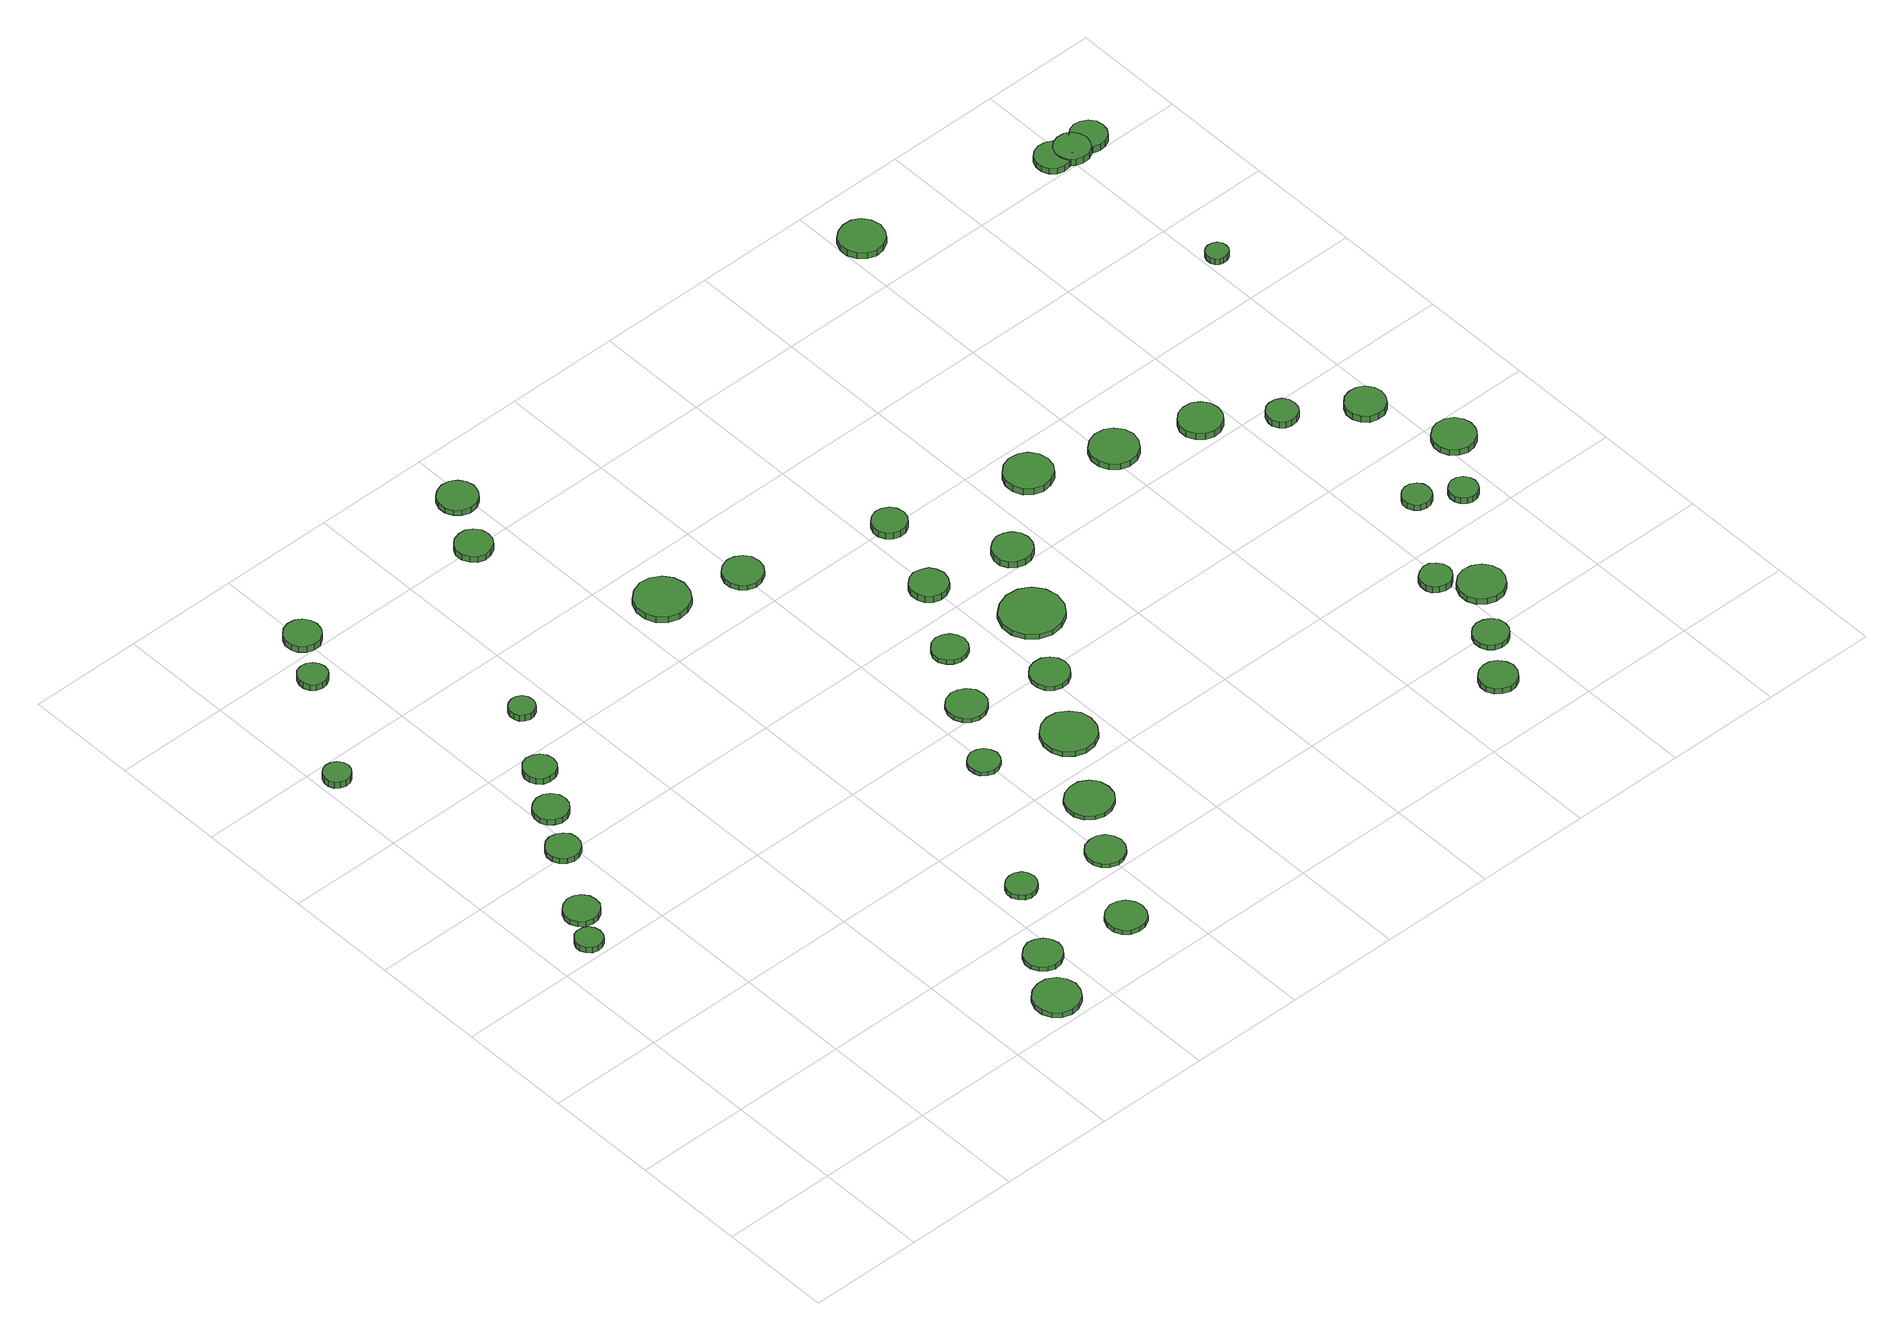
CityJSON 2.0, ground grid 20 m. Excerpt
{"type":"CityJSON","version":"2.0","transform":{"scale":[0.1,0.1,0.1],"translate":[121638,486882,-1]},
"CityObjects":{
"tree1":{"type":"SolitaryVegetationObject","attributes":{"function":"something"},"geometry":[{"type":"MultiSurface","lod":"1","boundaries":[[[0,1,2,3,4,5,6,7,8,9,10,11,12,13,14]],[[15,16,17,18,19,20,21,22,23,24,25,26,27,28,29]],[[0,29,28,1]],[[1,28,27,2]],[[2,27,26,3]],[[3,26,25,4]],[[4,25,24,5]],[[5,24,23,6]],[[6,23,22,7]],[[7,22,21,8]],[[8,21,20,9]],[[9,20,19,10]],[[10,19,18,11]],[[11,18,17,12]],[[12,17,16,13]],[[13,16,15,14]],[[14,15,29,0]]]}]},
"tree2":{"type":"SolitaryVegetationObject","attributes":{"function":"something"},"geometry":[{"type":"MultiSurface","lod":"1","boundaries":[[[30,31,32,33,34,35,36,37,38,39,40,41,42,43,44]],[[45,46,47,48,49,50,51,52,53,54,55,56,57,58,59]],[[30,59,58,31]],[[31,58,57,32]],[[32,57,56,33]],[[33,56,55,34]],[[34,55,54,35]],[[35,54,53,36]],[[36,53,52,37]],[[37,52,51,38]],[[38,51,50,39]],[[39,50,49,40]],[[40,49,48,41]],[[41,48,47,42]],[[42,47,46,43]],[[43,46,45,44]],[[44,45,59,30]]]}]},
"tree3":{"type":"SolitaryVegetationObject","attributes":{"function":"something"},"geometry":[{"type":"MultiSurface","lod":"1","boundaries":[[[60,61,62,63,64,65,66,67,68,69,70,71,72,73,74]],[[75,76,77,78,79,80,81,82,83,84,85,86,87,88,89]],[[60,89,88,61]],[[61,88,87,62]],[[62,87,86,63]],[[63,86,85,64]],[[64,85,84,65]],[[65,84,83,66]],[[66,83,82,67]],[[67,82,81,68]],[[68,81,80,69]],[[69,80,79,70]],[[70,79,78,71]],[[71,78,77,72]],[[72,77,76,73]],[[73,76,75,74]],[[74,75,89,60]]]}]},
"tree4":{"type":"SolitaryVegetationObject","attributes":{"function":"something"},"geometry":[{"type":"MultiSurface","lod":"1","boundaries":[[[90,91,92,93,94,95,96,97,98,99,100,101,102,103,104]],[[105,106,107,108,109,110,111,112,113,114,115,116,117,118,119]],[[90,119,118,91]],[[91,118,117,92]],[[92,117,116,93]],[[93,116,115,94]],[[94,115,114,95]],[[95,114,113,96]],[[96,113,112,97]],[[97,112,111,98]],[[98,111,110,99]],[[99,110,109,100]],[[100,109,108,101]],[[101,108,107,102]],[[102,107,106,103]],[[103,106,105,104]],[[104,105,119,90]]]}]},
"tree5":{"type":"SolitaryVegetationObject","attributes":{"function":"something"},"geometry":[{"type":"MultiSurface","lod":"1","boundaries":[[[120,121,122,123,124,125,126,127,128,129,130,131,132,133,134]],[[135,136,137,138,139,140,141,142,143,144,145,146,147,148,149]],[[120,149,148,121]],[[121,148,147,122]],[[122,147,146,123]],[[123,146,145,124]],[[124,145,144,125]],[[125,144,143,126]],[[126,143,142,127]],[[127,142,141,128]],[[128,141,140,129]],[[129,140,139,130]],[[130,139,138,131]],[[131,138,137,132]],[[132,137,136,133]],[[133,136,135,134]],[[134,135,149,120]]]}]},
"tree6":{"type":"SolitaryVegetationObject","attributes":{"function":"something"},"geometry":[{"type":"MultiSurface","lod":"1","boundaries":[[[150,151,152,153,154,155,156,157,158,159,160,161,162,163,164]],[[165,166,167,168,169,170,171,172,173,174,175,176,177,178,179]],[[150,179,178,151]],[[151,178,177,152]],[[152,177,176,153]],[[153,176,175,154]],[[154,175,174,155]],[[155,174,173,156]],[[156,173,172,157]],[[157,172,171,158]],[[158,171,170,159]],[[159,170,169,160]],[[160,169,168,161]],[[161,168,167,162]],[[162,167,166,163]],[[163,166,165,164]],[[164,165,179,150]]]}]},
"tree7":{"type":"SolitaryVegetationObject","attributes":{"function":"something"},"geometry":[{"type":"MultiSurface","lod":"1","boundaries":[[[180,181,182,183,184,185,186,187,188,189,190,191,192,193,194]],[[195,196,197,198,199,200,201,202,203,204,205,206,207,208,209]],[[180,209,208,181]],[[181,208,207,182]],[[182,207,206,183]],[[183,206,205,184]],[[184,205,204,185]],[[185,204,203,186]],[[186,203,202,187]],[[187,202,201,188]],[[188,201,200,189]],[[189,200,199,190]],[[190,199,198,191]],[[191,198,197,192]],[[192,197,196,193]],[[193,196,195,194]],[[194,195,209,180]]]}]},
"tree8":{"type":"SolitaryVegetationObject","attributes":{"function":"something"},"geometry":[{"type":"MultiSurface","lod":"1","boundaries":[[[210,211,212,213,214,215,216,217,218,219,220,221,222,223,224]],[[225,226,227,228,229,230,231,232,233,234,235,236,237,238,239]],[[210,239,238,211]],[[211,238,237,212]],[[212,237,236,213]],[[213,236,235,214]],[[214,235,234,215]],[[215,234,233,216]],[[216,233,232,217]],[[217,232,231,218]],[[218,231,230,219]],[[219,230,229,220]],[[220,229,228,221]],[[221,228,227,222]],[[222,227,226,223]],[[223,226,225,224]],[[224,225,239,210]]]}]},
"tree9":{"type":"SolitaryVegetationObject","attributes":{"function":"something"},"geometry":[{"type":"MultiSurface","lod":"1","boundaries":[[[240,241,242,243,244,245,246,247,248,249,250,251,252,253,254]],[[255,256,257,258,259,260,261,262,263,264,265,266,267,268,269]],[[240,269,268,241]],[[241,268,267,242]],[[242,267,266,243]],[[243,266,265,244]],[[244,265,264,245]],[[245,264,263,246]],[[246,263,262,247]],[[247,262,261,248]],[[248,261,260,249]],[[249,260,259,250]],[[250,259,258,251]],[[251,258,257,252]],[[252,257,256,253]],[[253,256,255,254]],[[254,255,269,240]]]}]},
"tree10":{"type":"SolitaryVegetationObject","attributes":{"function":"something"},"geometry":[{"type":"MultiSurface","lod":"1","boundaries":[[[270,271,272,273,274,275,276,277,278,279,280,281,282,283,284]],[[285,286,287,288,289,290,291,292,293,294,295,296,297,298,299]],[[270,299,298,271]],[[271,298,297,272]],[[272,297,296,273]],[[273,296,295,274]],[[274,295,294,275]],[[275,294,293,276]],[[276,293,292,277]],[[277,292,291,278]],[[278,291,290,279]],[[279,290,289,280]],[[280,289,288,281]],[[281,288,287,282]],[[282,287,286,283]],[[283,286,285,284]],[[284,285,299,270]]]}]},
"tree11":{"type":"SolitaryVegetationObject","attributes":{"function":"something"},"geometry":[{"type":"MultiSurface","lod":"1","boundaries":[[[300,301,302,303,304,305,306,307,308,309,310,311,312,313,314]],[[315,316,317,318,319,320,321,322,323,324,325,326,327,328,329]],[[300,329,328,301]],[[301,328,327,302]],[[302,327,326,303]],[[303,326,325,304]],[[304,325,324,305]],[[305,324,323,306]],[[306,323,322,307]],[[307,322,321,308]],[[308,321,320,309]],[[309,320,319,310]],[[310,319,318,311]],[[311,318,317,312]],[[312,317,316,313]],[[313,316,315,314]],[[314,315,329,300]]]}]},
"tree12":{"type":"SolitaryVegetationObject","attributes":{"function":"something"},"geometry":[{"type":"MultiSurface","lod":"1","boundaries":[[[330,331,332,333,334,335,336,337,338,339,340,341,342,343,344]],[[345,346,347,348,349,350,351,352,353,354,355,356,357,358,359]],[[330,359,358,331]],[[331,358,357,332]],[[332,357,356,333]],[[333,356,355,334]],[[334,355,354,335]],[[335,354,353,336]],[[336,353,352,337]],[[337,352,351,338]],[[338,351,350,339]],[[339,350,349,340]],[[340,349,348,341]],[[341,348,347,342]],[[342,347,346,343]],[[343,346,345,344]],[[344,345,359,330]]]}]},
"tree13":{"type":"SolitaryVegetationObject","attributes":{"function":"something"},"geometry":[{"type":"MultiSurface","lod":"1","boundaries":[[[360,361,362,363,364,365,366,367,368,369,370,371,372,373,374]],[[375,376,377,378,379,380,381,382,383,384,385,386,387,388,389]],[[360,389,388,361]],[[361,388,387,362]],[[362,387,386,363]],[[363,386,385,364]],[[364,385,384,365]],[[365,384,383,366]],[[366,383,382,367]],[[367,382,381,368]],[[368,381,380,369]],[[369,380,379,370]],[[370,379,378,371]],[[371,378,377,372]],[[372,377,376,373]],[[373,376,375,374]],[[374,375,389,360]]]}]},
"tree14":{"type":"SolitaryVegetationObject","attributes":{"function":"something"},"geometry":[{"type":"MultiSurface","lod":"1","boundaries":[[[390,391,392,393,394,395,396,397,398,399,400,401,402,403,404]],[[405,406,407,408,409,410,411,412,413,414,415,416,417,418,419]],[[390,419,418,391]],[[391,418,417,392]],[[392,417,416,393]],[[393,416,415,394]],[[394,415,414,395]],[[395,414,413,396]],[[396,413,412,397]],[[397,412,411,398]],[[398,411,410,399]],[[399,410,409,400]],[[400,409,408,401]],[[401,408,407,402]],[[402,407,406,403]],[[403,406,405,404]],[[404,405,419,390]]]}]},
"tree15":{"type":"SolitaryVegetationObject","attributes":{"function":"something"},"geometry":[{"type":"MultiSurface","lod":"1","boundaries":[[[420,421,422,423,424,425,426,427,428,429,430,431,432,433,434]],[[435,436,437,438,439,440,441,442,443,444,445,446,447,448,449]],[[420,449,448,421]],[[421,448,447,422]],[[422,447,446,423]],[[423,446,445,424]],[[424,445,444,425]],[[425,444,443,426]],[[426,443,442,427]],[[427,442,441,428]],[[428,441,440,429]],[[429,440,439,430]],[[430,439,438,431]],[[431,438,437,432]],[[432,437,436,433]],[[433,436,435,434]],[[434,435,449,420]]]}]},
"tree16":{"type":"SolitaryVegetationObject","attributes":{"function":"something"},"geometry":[{"type":"MultiSurface","lod":"1","boundaries":[[[450,451,452,453,454,455,456,457,458,459,460,461,462,463,464]],[[465,466,467,468,469,470,471,472,473,474,475,476,477,478,479]],[[450,479,478,451]],[[451,478,477,452]],[[452,477,476,453]],[[453,476,475,454]],[[454,475,474,455]],[[455,474,473,456]],[[456,473,472,457]],[[457,472,471,458]],[[458,471,470,459]],[[459,470,469,460]],[[460,469,468,461]],[[461,468,467,462]],[[462,467,466,463]],[[463,466,465,464]],[[464,465,479,450]]]}]},
"tree17":{"type":"SolitaryVegetationObject","attributes":{"function":"something"},"geometry":[{"type":"MultiSurface","lod":"1","boundaries":[[[480,481,482,483,484,485,486,487,488,489,490,491,492,493,494]],[[495,496,497,498,499,500,501,502,503,504,505,506,507,508,509]],[[480,509,508,481]],[[481,508,507,482]],[[482,507,506,483]],[[483,506,505,484]],[[484,505,504,485]],[[485,504,503,486]],[[486,503,502,487]],[[487,502,501,488]],[[488,501,500,489]],[[489,500,499,490]],[[490,499,498,491]],[[491,498,497,492]],[[492,497,496,493]],[[493,496,495,494]],[[494,495,509,480]]]}]},
"tree18":{"type":"SolitaryVegetationObject","attributes":{"function":"something"},"geometry":[{"type":"MultiSurface","lod":"1","boundaries":[[[510,511,512,513,514,515,516,517,518,519,520,521,522,523,524]],[[525,526,527,528,529,530,531,532,533,534,535,536,537,538,539]],[[510,539,538,511]],[[511,538,537,512]],[[512,537,536,513]],[[513,536,535,514]],[[514,535,534,515]],[[515,534,533,516]],[[516,533,532,517]],[[517,532,531,518]],[[518,531,530,519]],[[519,530,529,520]],[[520,529,528,521]],[[521,528,527,522]],[[522,527,526,523]],[[523,526,525,524]],[[524,525,539,510]]]}]},
"tree19":{"type":"SolitaryVegetationObject","attributes":{"function":"something"},"geometry":[{"type":"MultiSurface","lod":"1","boundaries":[[[540,541,542,543,544,545,546,547,548,549,550,551,552,553,554]],[[555,556,557,558,559,560,561,562,563,564,565,566,567,568,569]],[[540,569,568,541]],[[541,568,567,542]],[[542,567,566,543]],[[543,566,565,544]],[[544,565,564,545]],[[545,564,563,546]],[[546,563,562,547]],[[547,562,561,548]],[[548,561,560,549]],[[549,560,559,550]],[[550,559,558,551]],[[551,558,557,552]],[[552,557,556,553]],[[553,556,555,554]],[[554,555,569,540]]]}]},
"tree20":{"type":"SolitaryVegetationObject","attributes":{"function":"something"},"geometry":[{"type":"MultiSurface","lod":"1","boundaries":[[[570,571,572,573,574,575,576,577,578,579,580,581,582,583,584]],[[585,586,587,588,589,590,591,592,593,594,595,596,597,598,599]],[[570,599,598,571]],[[571,598,597,572]],[[572,597,596,573]],[[573,596,595,574]],[[574,595,594,575]],[[575,594,593,576]],[[576,593,592,577]],[[577,592,591,578]],[[578,591,590,579]],[[579,590,589,580]],[[580,589,588,581]],[[581,588,587,582]],[[582,587,586,583]],[[583,586,585,584]],[[584,585,599,570]]]}]},
"tree21":{"type":"SolitaryVegetationObject","attributes":{"function":"something"},"geometry":[{"type":"MultiSurface","lod":"1","boundaries":[[[600,601,602,603,604,605,606,607,608,609,610,611,612,613,614]],[[615,616,617,618,619,620,621,622,623,624,625,626,627,628,629]],[[600,629,628,601]],[[601,628,627,602]],[[602,627,626,603]],[[603,626,625,604]],[[604,625,624,605]],[[605,624,623,606]],[[606,623,622,607]],[[607,622,621,608]],[[608,621,620,609]],[[609,620,619,610]],[[610,619,618,611]],[[611,618,617,612]],[[612,617,616,613]],[[613,616,615,614]],[[614,615,629,600]]]}]},
"tree22":{"type":"SolitaryVegetationObject","attributes":{"function":"something"},"geometry":[{"type":"MultiSurface","lod":"1","boundaries":[[[630,631,632,633,634,635,636,637,638,639,640,641,642,643,644]],[[645,646,647,648,649,650,651,652,653,654,655,656,657,658,659]],[[630,659,658,631]],[[631,658,657,632]],[[632,657,656,633]],[[633,656,655,634]],[[634,655,654,635]],[[635,654,653,636]],[[636,653,652,637]],[[637,652,651,638]],[[638,651,650,639]],[[639,650,649,640]],[[640,649,648,641]],[[641,648,647,642]],[[642,647,646,643]],[[643,646,645,644]],[[644,645,659,630]]]}]},
"tree23":{"type":"SolitaryVegetationObject","attributes":{"function":"something"},"geometry":[{"type":"MultiSurface","lod":"1","boundaries":[[[660,661,662,663,664,665,666,667,668,669,670,671,672,673,674]],[[675,676,677,678,679,680,681,682,683,684,685,686,687,688,689]],[[660,689,688,661]],[[661,688,687,662]],[[662,687,686,663]],[[663,686,685,664]],[[664,685,684,665]],[[665,684,683,666]],[[666,683,682,667]],[[667,682,681,668]],[[668,681,680,669]],[[669,680,679,670]],[[670,679,678,671]],[[671,678,677,672]],[[672,677,676,673]],[[673,676,675,674]],[[674,675,689,660]]]}]},
"tree24":{"type":"SolitaryVegetationObject","attributes":{"function":"something"},"geometry":[{"type":"MultiSurface","lod":"1","boundaries":[[[690,691,692,693,694,695,696,697,698,699,700,701,702,703,704]],[[705,706,707,708,709,710,711,712,713,714,715,716,717,718,719]],[[690,719,718,691]],[[691,718,717,692]],[[692,717,716,693]],[[693,716,715,694]],[[694,715,714,695]],[[695,714,713,696]],[[696,713,712,697]],[[697,712,711,698]],[[698,711,710,699]],[[699,710,709,700]],[[700,709,708,701]],[[701,708,707,702]],[[702,707,706,703]],[[703,706,705,704]],[[704,705,719,690]]]}]},
"tree25":{"type":"SolitaryVegetationObject","attributes":{"function":"something"},"geometry":[{"type":"MultiSurface","lod":"1","boundaries":[[[720,721,722,723,724,725,726,727,728,729,730,731,732,733,734]],[[735,736,737,738,739,740,741,742,743,744,745,746,747,748,749]],[[720,749,748,721]],[[721,748,747,722]],[[722,747,746,723]],[[723,746,745,724]],[[724,745,744,725]],[[725,744,743,726]],[[726,743,742,727]],[[727,742,741,728]],[[728,741,740,729]],[[729,740,739,730]],[[730,739,738,731]],[[731,738,737,732]],[[732,737,736,733]],[[733,736,735,734]],[[734,735,749,720]]]}]},
"tree26":{"type":"SolitaryVegetationObject","attributes":{"function":"something"},"geometry":[{"type":"MultiSurface","lod":"1","boundaries":[[[750,751,752,753,754,755,756,757,758,759,760,761,762,763,764]],[[765,766,767,768,769,770,771,772,773,774,775,776,777,778,779]],[[750,779,778,751]],[[751,778,777,752]],[[752,777,776,753]],[[753,776,775,754]],[[754,775,774,755]],[[755,774,773,756]],[[756,773,772,757]],[[757,772,771,758]],[[758,771,770,759]],[[759,770,769,760]],[[760,769,768,761]],[[761,768,767,762]],[[762,767,766,763]],[[763,766,765,764]],[[764,765,779,750]]]}]},
"tree27":{"type":"SolitaryVegetationObject","attributes":{"function":"something"},"geometry":[{"type":"MultiSurface","lod":"1","boundaries":[[[780,781,782,783,784,785,786,787,788,789,790,791,792,793,794]],[[795,796,797,798,799,800,801,802,803,804,805,806,807,808,809]],[[780,809,808,781]],[[781,808,807,782]],[[782,807,806,783]],[[783,806,805,784]],[[784,805,804,785]],[[785,804,803,786]],[[786,803,802,787]],[[787,802,801,788]],[[788,801,800,789]],[[789,800,799,790]],[[790,799,798,791]],[[791,798,797,792]],[[792,797,796,793]],[[793,796,795,794]],[[794,795,809,780]]]}]},
"tree28":{"type":"SolitaryVegetationObject","attributes":{"function":"something"},"geometry":[{"type":"MultiSurface","lod":"1","boundaries":[[[810,811,812,813,814,815,816,817,818,819,820,821,822,823,824]],[[825,826,827,828,829,830,831,832,833,834,835,836,837,838,839]],[[810,839,838,811]],[[811,838,837,812]],[[812,837,836,813]],[[813,836,835,814]],[[814,835,834,815]],[[815,834,833,816]],[[816,833,832,817]],[[817,832,831,818]],[[818,831,830,819]],[[819,830,829,820]],[[820,829,828,821]],[[821,828,827,822]],[[822,827,826,823]],[[823,826,825,824]],[[824,825,839,810]]]}]},
"tree29":{"type":"SolitaryVegetationObject","attributes":{"function":"something"},"geometry":[{"type":"MultiSurface","lod":"1","boundaries":[[[840,841,842,843,844,845,846,847,848,849,850,851,852,853,854]],[[855,856,857,858,859,860,861,862,863,864,865,866,867,868,869]],[[840,869,868,841]],[[841,868,867,842]],[[842,867,866,843]],[[843,866,865,844]],[[844,865,864,845]],[[845,864,863,846]],[[846,863,862,847]],[[847,862,861,848]],[[848,861,860,849]],[[849,860,859,850]],[[850,859,858,851]],[[851,858,857,852]],[[852,857,856,853]],[[853,856,855,854]],[[854,855,869,840]]]}]},
"tree30":{"type":"SolitaryVegetationObject","attributes":{"function":"something"},"geometry":[{"type":"MultiSurface","lod":"1","boundaries":[[[870,871,872,873,874,875,876,877,878,879,880,881,882,883,884]],[[885,886,887,888,889,890,891,892,893,894,895,896,897,898,899]],[[870,899,898,871]],[[871,898,897,872]],[[872,897,896,873]],[[873,896,895,874]],[[874,895,894,875]],[[875,894,893,876]],[[876,893,892,877]],[[877,892,891,878]],[[878,891,890,879]],[[879,890,889,880]],[[880,889,888,881]],[[881,888,887,882]],[[882,887,886,883]],[[883,886,885,884]],[[884,885,899,870]]]}]},
"tree31":{"type":"SolitaryVegetationObject","attributes":{"function":"something"},"geometry":[{"type":"MultiSurface","lod":"1","boundaries":[[[900,901,902,903,904,905,906,907,908,909,910,911,912,913,914]],[[915,916,917,918,919,920,921,922,923,924,925,926,927,928,929]],[[900,929,928,901]],[[901,928,927,902]],[[902,927,926,903]],[[903,926,925,904]],[[904,925,924,905]],[[905,924,923,906]],[[906,923,922,907]],[[907,922,921,908]],[[908,921,920,909]],[[909,920,919,910]],[[910,919,918,911]],[[911,918,917,912]],[[912,917,916,913]],[[913,916,915,914]],[[914,915,929,900]]]}]},
"tree32":{"type":"SolitaryVegetationObject","attributes":{"function":"something"},"geometry":[{"type":"MultiSurface","lod":"1","boundaries":[[[930,931,932,933,934,935,936,937,938,939,940,941,942,943,944]],[[945,946,947,948,949,950,951,952,953,954,955,956,957,958,959]],[[930,959,958,931]],[[931,958,957,932]],[[932,957,956,933]],[[933,956,955,934]],[[934,955,954,935]],[[935,954,953,936]],[[936,953,952,937]],[[937,952,951,938]],[[938,951,950,939]],[[939,950,949,940]],[[940,949,948,941]],[[941,948,947,942]],[[942,947,946,943]],[[943,946,945,944]],[[944,945,959,930]]]}]},
"tree33":{"type":"SolitaryVegetationObject","attributes":{"function":"something"},"geometry":[{"type":"MultiSurface","lod":"1","boundaries":[[[960,961,962,963,964,965,966,967,968,969,970,971,972,973,974]],[[975,976,977,978,979,980,981,982,983,984,985,986,987,988,989]],[[960,989,988,961]],[[961,988,987,962]],[[962,987,986,963]],[[963,986,985,964]],[[964,985,984,965]],[[965,984,983,966]],[[966,983,982,967]],[[967,982,981,968]],[[968,981,980,969]],[[969,980,979,970]],[[970,979,978,971]],[[971,978,977,972]],[[972,977,976,973]],[[973,976,975,974]],[[974,975,989,960]]]}]},
"tree34":{"type":"SolitaryVegetationObject","attributes":{"function":"something"},"geometry":[{"type":"MultiSurface","lod":"1","boundaries":[[[990,991,992,993,994,995,996,997,998,999,1000,1001,1002,1003,1004]],[[1005,1006,1007,1008,1009,1010,1011,1012,1013,1014,1015,1016,1017,1018,1019]],[[990,1019,1018,991]],[[991,1018,1017,992]],[[992,1017,1016,993]],[[993,1016,1015,994]],[[994,1015,1014,995]],[[995,1014,1013,996]],[[996,1013,1012,997]],[[997,1012,1011,998]],[[998,1011,1010,999]],[[999,1010,1009,1000]],[[1000,1009,1008,1001]],[[1001,1008,1007,1002]],[[1002,1007,1006,1003]],[[1003,1006,1005,1004]],[[1004,1005,1019,990]]]}]},
"tree35":{"type":"SolitaryVegetationObject","attributes":{"function":"something"},"geometry":[{"type":"MultiSurface","lod":"1","boundaries":[[[1020,1021,1022,1023,1024,1025,1026,1027,1028,1029,1030,1031,1032,1033,1034]],[[1035,1036,1037,1038,1039,1040,1041,1042,1043,1044,1045,1046,1047,1048,1049]],[[1020,1049,1048,1021]],[[1021,1048,1047,1022]],[[1022,1047,1046,1023]],[[1023,1046,1045,1024]],[[1024,1045,1044,1025]],[[1025,1044,1043,1026]],[[1026,1043,1042,1027]],[[1027,1042,1041,1028]],[[1028,1041,1040,1029]],[[1029,1040,1039,1030]],[[1030,1039,1038,1031]],[[1031,1038,1037,1032]],[[1032,1037,1036,1033]],[[1033,1036,1035,1034]],[[1034,1035,1049,1020]]]}]},
"tree36":{"type":"SolitaryVegetationObject","attributes":{"function":"something"},"geometry":[{"type":"MultiSurface","lod":"1","boundaries":[[[1050,1051,1052,1053,1054,1055,1056,1057,1058,1059,1060,1061,1062,1063,1064]],[[1065,1066,1067,1068,1069,1070,1071,1072,1073,1074,1075,1076,1077,1078,1079]],[[1050,1079,1078,1051]],[[1051,1078,1077,1052]],[[1052,1077,1076,1053]],[[1053,1076,1075,1054]],[[1054,1075,1074,1055]],[[1055,1074,1073,1056]],[[1056,1073,1072,1057]],[[1057,1072,1071,1058]],[[1058,1071,1070,1059]],[[1059,1070,1069,1060]],[[1060,1069,1068,1061]],[[1061,1068,1067,1062]],[[1062,1067,1066,1063]],[[1063,1066,1065,1064]],[[1064,1065,1079,1050]]]}]},
"tree37":{"type":"SolitaryVegetationObject","attributes":{"function":"something"},"geometry":[{"type":"MultiSurface","lod":"1","boundaries":[[[1080,1081,1082,1083,1084,1085,1086,1087,1088,1089,1090,1091,1092,1093,1094]],[[1095,1096,1097,1098,1099,1100,1101,1102,1103,1104,1105,1106,1107,1108,1109]],[[1080,1109,1108,1081]],[[1081,1108,1107,1082]],[[1082,1107,1106,1083]],[[1083,1106,1105,1084]],[[1084,1105,1104,1085]],[[1085,1104,1103,1086]],[[1086,1103,1102,1087]],[[1087,1102,1101,1088]],[[1088,1101,1100,1089]],[[1089,1100,1099,1090]],[[1090,1099,1098,1091]],[[1091,1098,1097,1092]],[[1092,1097,1096,1093]],[[1093,1096,1095,1094]],[[1094,1095,1109,1080]]]}]},
"tree38":{"type":"SolitaryVegetationObject","attributes":{"function":"something"},"geometry":[{"type":"MultiSurface","lod":"1","boundaries":[[[1110,1111,1112,1113,1114,1115,1116,1117,1118,1119,1120,1121,1122,1123,1124]],[[1125,1126,1127,1128,1129,1130,1131,1132,1133,1134,1135,1136,1137,1138,1139]],[[1110,1139,1138,1111]],[[1111,1138,1137,1112]],[[1112,1137,1136,1113]],[[1113,1136,1135,1114]],[[1114,1135,1134,1115]],[[1115,1134,1133,1116]],[[1116,1133,1132,1117]],[[1117,1132,1131,1118]],[[1118,1131,1130,1119]],[[1119,1130,1129,1120]],[[1120,1129,1128,1121]],[[1121,1128,1127,1122]],[[1122,1127,1126,1123]],[[1123,1126,1125,1124]],[[1124,1125,1139,1110]]]}]},
"tree39":{"type":"SolitaryVegetationObject","attributes":{"function":"something"},"geometry":[{"type":"MultiSurface","lod":"1","boundaries":[[[1140,1141,1142,1143,1144,1145,1146,1147,1148,1149,1150,1151,1152,1153,1154]],[[1155,1156,1157,1158,1159,1160,1161,1162,1163,1164,1165,1166,1167,1168,1169]],[[1140,1169,1168,1141]],[[1141,1168,1167,1142]],[[1142,1167,1166,1143]],[[1143,1166,1165,1144]],[[1144,1165,1164,1145]],[[1145,1164,1163,1146]],[[1146,1163,1162,1147]],[[1147,1162,1161,1148]],[[1148,1161,1160,1149]],[[1149,1160,1159,1150]],[[1150,1159,1158,1151]],[[1151,1158,1157,1152]],[[1152,1157,1156,1153]],[[1153,1156,1155,1154]],[[1154,1155,1169,1140]]]}]},
"tree40":{"type":"SolitaryVegetationObject","attributes":{"function":"something"},"geometry":[{"type":"MultiSurface","lod":"1","boundaries":[[[1170,1171,1172,1173,1174,1175,1176,1177,1178,1179,1180,1181,1182,1183,1184]],[[1185,1186,1187,1188,1189,1190,1191,1192,1193,1194,1195,1196,1197,1198,1199]],[[1170,1199,1198,1171]],[[1171,1198,1197,1172]],[[1172,1197,1196,1173]],[[1173,1196,1195,1174]],[[1174,1195,1194,1175]],[[1175,1194,1193,1176]],[[1176,1193,1192,1177]],[[1177,1192,1191,1178]],[[1178,1191,1190,1179]],[[1179,1190,1189,1180]],[[1180,1189,1188,1181]],[[1181,1188,1187,1182]],[[1182,1187,1186,1183]],[[1183,1186,1185,1184]],[[1184,1185,1199,1170]]]}]},
"tree41":{"type":"SolitaryVegetationObject","attributes":{"function":"something"},"geometry":[{"type":"MultiSurface","lod":"1","boundaries":[[[1200,1201,1202,1203,1204,1205,1206,1207,1208,1209,1210,1211,1212,1213,1214]],[[1215,1216,1217,1218,1219,1220,1221,1222,1223,1224,1225,1226,1227,1228,1229]],[[1200,1229,1228,1201]],[[1201,1228,1227,1202]],[[1202,1227,1226,1203]],[[1203,1226,1225,1204]],[[1204,1225,1224,1205]],[[1205,1224,1223,1206]],[[1206,1223,1222,1207]],[[1207,1222,1221,1208]],[[1208,1221,1220,1209]],[[1209,1220,1219,1210]],[[1210,1219,1218,1211]],[[1211,1218,1217,1212]],[[1212,1217,1216,1213]],[[1213,1216,1215,1214]],[[1214,1215,1229,1200]]]}]},
"tree42":{"type":"SolitaryVegetationObject","attributes":{"function":"something"},"geometry":[{"type":"MultiSurface","lod":"1","boundaries":[[[1230,1231,1232,1233,1234,1235,1236,1237,1238,1239,1240,1241,1242,1243,1244]],[[1245,1246,1247,1248,1249,1250,1251,1252,1253,1254,1255,1256,1257,1258,1259]],[[1230,1259,1258,1231]],[[1231,1258,1257,1232]],[[1232,1257,1256,1233]],[[1233,1256,1255,1234]],[[1234,1255,1254,1235]],[[1235,1254,1253,1236]],[[1236,1253,1252,1237]],[[1237,1252,1251,1238]],[[1238,1251,1250,1239]],[[1239,1250,1249,1240]],[[1240,1249,1248,1241]],[[1241,1248,1247,1242]],[[1242,1247,1246,1243]],[[1243,1246,1245,1244]],[[1244,1245,1259,1230]]]}]},
"tree43":{"type":"SolitaryVegetationObject","attributes":{"function":"something"},"geometry":[{"type":"MultiSurface","lod":"1","boundaries":[[[1260,1261,1262,1263,1264,1265,1266,1267,1268,1269,1270,1271,1272,1273,1274]],[[1275,1276,1277,1278,1279,1280,1281,1282,1283,1284,1285,1286,1287,1288,1289]],[[1260,1289,1288,1261]],[[1261,1288,1287,1262]],[[1262,1287,1286,1263]],[[1263,1286,1285,1264]],[[1264,1285,1284,1265]],[[1265,1284,1283,1266]],[[1266,1283,1282,1267]],[[1267,1282,1281,1268]],[[1268,1281,1280,1269]],[[1269,1280,1279,1270]],[[1270,1279,1278,1271]],[[1271,1278,1277,1272]],[[1272,1277,1276,1273]],[[1273,1276,1275,1274]],[[1274,1275,1289,1260]]]}]},
"tree44":{"type":"SolitaryVegetationObject","attributes":{"function":"something"},"geometry":[{"type":"MultiSurface","lod":"1","boundaries":[[[1290,1291,1292,1293,1294,1295,1296,1297,1298,1299,1300,1301,1302,1303,1304]],[[1305,1306,1307,1308,1309,1310,1311,1312,1313,1314,1315,1316,1317,1318,1319]],[[1290,1319,1318,1291]],[[1291,1318,1317,1292]],[[1292,1317,1316,1293]],[[1293,1316,1315,1294]],[[1294,1315,1314,1295]],[[1295,1314,1313,1296]],[[1296,1313,1312,1297]],[[1297,1312,1311,1298]],[[1298,1311,1310,1299]],[[1299,1310,1309,1300]],[[1300,1309,1308,1301]],[[1301,1308,1307,1302]],[[1302,1307,1306,1303]],[[1303,1306,1305,1304]],[[1304,1305,1319,1290]]]}]},
"tree45":{"type":"SolitaryVegetationObject","attributes":{"function":"something"},"geometry":[{"type":"MultiSurface","lod":"1","boundaries":[[[1320,1321,1322,1323,1324,1325,1326,1327,1328,1329,1330,1331,1332,1333,1334]],[[1335,1336,1337,1338,1339,1340,1341,1342,1343,1344,1345,1346,1347,1348,1349]],[[1320,1349,1348,1321]],[[1321,1348,1347,1322]],[[1322,1347,1346,1323]],[[1323,1346,1345,1324]],[[1324,1345,1344,1325]],[[1325,1344,1343,1326]],[[1326,1343,1342,1327]],[[1327,1342,1341,1328]],[[1328,1341,1340,1329]],[[1329,1340,1339,1330]],[[1330,1339,1338,1331]],[[1331,1338,1337,1332]],[[1332,1337,1336,1333]],[[1333,1336,1335,1334]],[[1334,1335,1349,1320]]]}]}
},
"vertices":[
[99,633,17],[97,642,17],[92,650,17],[83,655,17],[73,656,17],[64,653,17],[57,646,17],[53,638,17],[53,628,17],[57,619,17],[64,612,17],[73,609,17],[83,610,17],[92,615,17],[97,623,17],[97,623,6],[92,615,6],[83,610,6],[73,609,6],[64,612,6],[57,619,6],[53,628,6],[53,638,6],[57,646,6],[64,653,6],[73,656,6],[83,655,6],[92,650,6],[97,642,6],[99,633,6],
[141,688,17],[139,700,17],[131,711,17],[120,717,17],[108,718,17],[96,714,17],[87,706,17],[81,694,17],[81,682,17],[87,670,17],[96,662,17],[108,658,17],[120,659,17],[131,666,17],[139,676,17],[139,676,6],[131,666,6],[120,659,6],[108,658,6],[96,662,6],[87,670,6],[81,682,6],[81,694,6],[87,706,6],[96,714,6],[108,718,6],[120,717,6],[131,711,6],[139,700,6],[141,688,6],
[56,1166,19],[54,1175,19],[48,1183,19],[40,1188,19],[30,1189,19],[21,1186,19],[14,1180,19],[10,1171,19],[10,1161,19],[14,1152,19],[21,1146,19],[30,1143,19],[40,1144,19],[48,1149,19],[54,1157,19],[54,1157,6],[48,1149,6],[40,1144,6],[30,1143,6],[21,1146,6],[14,1152,6],[10,1161,6],[10,1171,6],[14,1180,6],[21,1186,6],[30,1189,6],[40,1188,6],[48,1183,6],[54,1175,6],[56,1166,6],
[212,810,17],[210,822,17],[203,831,17],[192,837,17],[180,839,17],[169,835,17],[160,827,17],[155,816,17],[155,804,17],[160,793,17],[169,785,17],[180,781,17],[192,782,17],[203,788,17],[210,798,17],[210,798,6],[203,788,6],[192,782,6],[180,781,6],[169,785,6],[160,793,6],[155,804,6],[155,816,6],[160,827,6],[169,835,6],[180,839,6],[192,837,6],[203,831,6],[210,822,6],[212,810,6],
[257,886,17],[255,899,17],[247,909,17],[237,915,17],[224,916,17],[213,912,17],[203,904,17],[198,893,17],[198,880,17],[203,869,17],[213,861,17],[224,857,17],[237,858,17],[247,864,17],[255,874,17],[255,874,6],[247,864,6],[237,858,6],[224,857,6],[213,861,6],[203,869,6],[198,880,6],[198,893,6],[203,904,6],[213,912,6],[224,916,6],[237,915,6],[247,909,6],[255,899,6],[257,886,6],
[567,49,16],[563,65,16],[554,78,16],[539,87,16],[523,88,16],[507,83,16],[495,72,16],[488,57,16],[488,41,16],[495,25,16],[507,14,16],[523,9,16],[539,11,16],[554,19,16],[563,33,16],[563,33,6],[554,19,6],[539,11,6],[523,9,6],[507,14,6],[495,25,6],[488,41,6],[488,57,6],[495,72,6],[507,83,6],[523,88,6],[539,87,6],[554,78,6],[563,65,6],[567,49,6],
[176,1352,20],[174,1362,20],[168,1371,20],[159,1376,20],[148,1377,20],[138,1374,20],[131,1367,20],[127,1357,20],[127,1347,20],[131,1337,20],[138,1330,20],[148,1327,20],[159,1328,20],[168,1334,20],[174,1342,20],[174,1342,8],[168,1334,8],[159,1328,8],[148,1327,8],[138,1330,8],[131,1337,8],[127,1347,8],[127,1357,8],[131,1367,8],[138,1374,8],[148,1377,8],[159,1376,8],[168,1371,8],[174,1362,8],[176,1352,8],
[302,964,18],[300,975,18],[293,985,18],[283,990,18],[271,992,18],[260,988,18],[252,980,18],[247,970,18],[247,958,18],[252,948,18],[260,940,18],[271,937,18],[283,938,18],[293,943,18],[300,953,18],[300,953,6],[293,943,6],[283,938,6],[271,937,6],[260,940,6],[252,948,6],[247,958,6],[247,970,6],[252,980,6],[260,988,6],[271,992,6],[283,990,6],[293,985,6],[300,975,6],[302,964,6],
[608,133,16],[605,146,16],[597,157,16],[585,164,16],[572,166,16],[559,161,16],[549,152,16],[543,140,16],[543,126,16],[549,114,16],[559,105,16],[572,100,16],[585,102,16],[597,109,16],[605,120,16],[605,120,7],[597,109,7],[585,102,7],[572,100,7],[559,105,7],[549,114,7],[543,126,7],[543,140,7],[549,152,7],[559,161,7],[572,166,7],[585,164,7],[597,157,7],[605,146,7],[608,133,7],
[232,1431,19],[229,1443,19],[222,1454,19],[211,1460,19],[198,1462,19],[186,1458,19],[176,1449,19],[171,1437,19],[171,1424,19],[176,1413,19],[186,1404,19],[198,1400,19],[211,1401,19],[222,1408,19],[229,1418,19],[229,1418,6],[222,1408,6],[211,1401,6],[198,1400,6],[186,1404,6],[176,1413,6],[171,1424,6],[171,1437,6],[176,1449,6],[186,1458,6],[198,1462,6],[211,1460,6],[222,1454,6],[229,1443,6],[232,1431,6],
[363,1078,24],[361,1087,24],[356,1095,24],[348,1099,24],[339,1100,24],[330,1097,24],[323,1091,24],[320,1083,24],[320,1074,24],[323,1065,24],[330,1059,24],[339,1056,24],[348,1057,24],[356,1062,24],[361,1069,24],[361,1069,11],[356,1062,11],[348,1057,11],[339,1056,11],[330,1059,11],[323,1065,11],[320,1074,11],[320,1083,11],[323,1091,11],[330,1097,11],[339,1100,11],[348,1099,11],[356,1095,11],[361,1087,11],[363,1078,11],
[679,268,17],[677,279,17],[671,288,17],[661,293,17],[650,294,17],[640,291,17],[632,284,17],[627,274,17],[627,263,17],[632,253,17],[640,245,17],[650,242,17],[661,243,17],[671,249,17],[677,258,17],[677,258,7],[671,249,7],[661,243,7],[650,242,7],[640,245,7],[632,253,7],[627,263,7],[627,274,7],[632,284,7],[640,291,7],[650,294,7],[661,293,7],[671,288,7],[677,279,7],[679,268,7],
[760,108,16],[757,121,16],[749,133,16],[737,140,16],[723,142,16],[709,137,16],[699,128,16],[693,115,16],[693,100,16],[699,87,16],[709,78,16],[723,74,16],[737,75,16],[749,82,16],[757,94,16],[757,94,7],[749,82,7],[737,75,7],[723,74,7],[709,78,7],[699,87,7],[693,100,7],[693,115,7],[699,128,7],[709,137,7],[723,142,7],[737,140,7],[749,133,7],[757,121,7],[760,108,7],
[835,238,15],[832,252,15],[824,263,15],[812,270,15],[799,271,15],[785,267,15],[775,258,15],[770,245,15],[770,231,15],[775,219,15],[785,210,15],[799,205,15],[812,207,15],[824,214,15],[832,225,15],[832,225,7],[824,214,7],[812,207,7],[799,205,7],[785,210,7],[775,219,7],[770,231,7],[770,245,7],[775,258,7],[785,267,7],[799,271,7],[812,270,7],[824,263,7],[832,252,7],[835,238,7],
[822,511,16],[819,522,16],[813,531,16],[803,536,16],[792,538,16],[782,534,16],[773,527,16],[769,517,16],[769,505,16],[773,495,16],[782,488,16],[792,484,16],[803,486,16],[813,491,16],[819,500,16],[819,500,8],[813,491,8],[803,486,8],[792,484,8],[782,488,8],[773,495,8],[769,505,8],[769,517,8],[773,527,8],[782,534,8],[792,538,8],[803,536,8],[813,531,8],[819,522,8],[822,511,8],
[561,1397,22],[559,1410,22],[551,1421,22],[540,1427,22],[527,1428,22],[514,1424,22],[505,1416,22],[499,1404,22],[499,1391,22],[505,1379,22],[514,1370,22],[527,1366,22],[540,1368,22],[551,1374,22],[559,1385,22],[559,1385,10],[551,1374,10],[540,1368,10],[527,1366,10],[514,1370,10],[505,1379,10],[499,1391,10],[499,1404,10],[505,1416,10],[514,1424,10],[527,1428,10],[540,1427,10],[551,1421,10],[559,1410,10],[561,1397,10],
[900,339,15],[897,356,15],[887,369,15],[872,378,15],[856,379,15],[840,374,15],[827,363,15],[820,348,15],[820,331,15],[827,315,15],[840,304,15],[856,299,15],[872,301,15],[887,309,15],[897,323,15],[897,323,7],[887,309,7],[872,301,7],[856,299,7],[840,304,7],[827,315,7],[820,331,7],[820,348,7],[827,363,7],[840,374,7],[856,379,7],[872,378,7],[887,369,7],[897,356,7],[900,339,7],
[715,1115,18],[711,1134,18],[700,1149,18],[683,1159,18],[664,1161,18],[646,1155,18],[631,1142,18],[624,1125,18],[624,1105,18],[631,1088,18],[646,1075,18],[664,1069,18],[683,1071,18],[700,1080,18],[711,1096,18],[711,1096,6],[700,1080,6],[683,1071,6],[664,1069,6],[646,1075,6],[631,1088,6],[624,1105,6],[624,1125,6],[631,1142,6],[646,1155,6],[664,1161,6],[683,1159,6],[700,1149,6],[711,1134,6],[715,1115,6],
[620,1496,17],[617,1510,17],[609,1521,17],[597,1528,17],[583,1530,17],[569,1525,17],[559,1516,17],[553,1503,17],[553,1489,17],[559,1476,17],[569,1467,17],[583,1462,17],[597,1464,17],[609,1471,17],[617,1482,17],[617,1482,6],[609,1471,6],[597,1464,6],[583,1462,6],[569,1467,6],[559,1476,6],[553,1489,6],[553,1503,6],[559,1516,6],[569,1525,6],[583,1530,6],[597,1528,6],[609,1521,6],[617,1510,6],[620,1496,6],
[895,623,15],[892,637,15],[883,648,15],[871,655,15],[857,657,15],[843,652,15],[833,643,15],[827,630,15],[827,616,15],[833,603,15],[843,593,15],[857,589,15],[871,590,15],[883,598,15],[892,609,15],[892,609,7],[883,598,7],[871,590,7],[857,589,7],[843,593,7],[833,603,7],[827,616,7],[827,630,7],[833,643,7],[843,652,7],[857,657,7],[871,655,7],[883,648,7],[892,637,7],[895,623,7],
[981,469,17],[977,488,17],[966,503,17],[949,513,17],[930,515,17],[912,509,17],[897,496,17],[890,479,17],[890,459,17],[897,442,17],[912,429,17],[930,423,17],[949,425,17],[966,434,17],[977,450,17],[977,450,7],[966,434,7],[949,425,7],[930,423,7],[912,429,7],[897,442,7],[890,459,7],[890,479,7],[897,496,7],[912,509,7],[930,515,7],[949,513,7],[966,503,7],[977,488,7],[981,469,7],
[836,1075,16],[833,1089,16],[825,1100,16],[813,1107,16],[799,1109,16],[785,1104,16],[775,1095,16],[769,1082,16],[769,1068,16],[775,1055,16],[785,1046,16],[799,1041,16],[813,1043,16],[825,1050,16],[833,1061,16],[833,1061,6],[825,1050,6],[813,1043,6],[799,1041,6],[785,1046,6],[775,1055,6],[769,1068,6],[769,1082,6],[775,1095,6],[785,1104,6],[799,1109,6],[813,1107,6],[825,1100,6],[833,1089,6],[836,1075,6],
[956,734,15],[953,746,15],[946,756,15],[935,762,15],[923,764,15],[911,760,15],[902,751,15],[896,740,15],[896,727,15],[902,716,15],[911,708,15],[923,704,15],[935,705,15],[946,711,15],[953,721,15],[953,721,6],[946,711,6],[935,705,6],[923,704,6],[911,708,6],[902,716,6],[896,727,6],[896,740,6],[902,751,6],[911,760,6],[923,764,6],[935,762,6],[946,756,6],[953,746,6],[956,734,6],
[1037,589,15],[1034,602,15],[1026,613,15],[1014,620,15],[1000,621,15],[987,617,15],[977,608,15],[972,595,15],[972,582,15],[977,569,15],[987,560,15],[1000,556,15],[1014,557,15],[1026,564,15],[1034,575,15],[1034,575,6],[1026,564,6],[1014,557,6],[1000,556,6],[987,560,6],[977,569,6],[972,582,6],[972,595,6],[977,608,6],[987,617,6],[1000,621,6],[1014,620,6],[1026,613,6],[1034,602,6],[1037,589,6],
[1028,859,19],[1025,872,19],[1018,883,19],[1006,889,19],[993,891,19],[980,887,19],[970,878,19],[965,866,19],[965,852,19],[970,840,19],[980,831,19],[993,827,19],[1006,829,19],[1018,835,19],[1025,846,19],[1025,846,6],[1018,835,6],[1006,829,6],[993,827,6],[980,831,6],[970,840,6],[965,852,6],[965,866,6],[970,878,6],[980,887,6],[993,891,6],[1006,889,6],[1018,883,6],[1025,872,6],[1028,859,6],
[1127,706,16],[1122,728,16],[1109,746,16],[1090,757,16],[1068,759,16],[1047,752,16],[1030,738,16],[1021,717,16],[1021,695,16],[1030,675,16],[1047,660,16],[1068,653,16],[1090,655,16],[1109,666,16],[1122,684,16],[1122,684,6],[1109,666,6],[1090,655,6],[1068,653,6],[1047,660,6],[1030,675,6],[1021,695,6],[1021,717,6],[1030,738,6],[1047,752,6],[1068,759,6],[1090,757,6],[1109,746,6],[1122,728,6],[1127,706,6],
[1071,1000,22],[1068,1012,22],[1061,1022,22],[1050,1028,22],[1038,1029,22],[1027,1025,22],[1018,1017,22],[1013,1006,22],[1013,994,22],[1018,983,22],[1027,975,22],[1038,971,22],[1050,972,22],[1061,978,22],[1068,988,22],[1068,988,9],[1061,978,9],[1050,972,9],[1038,971,9],[1027,975,9],[1018,983,9],[1013,994,9],[1013,1006,9],[1018,1017,9],[1027,1025,9],[1038,1029,9],[1050,1028,9],[1061,1022,9],[1068,1012,9],[1071,1000,9],
[1178,829,20],[1175,843,20],[1167,854,20],[1155,861,20],[1141,863,20],[1128,858,20],[1117,849,20],[1111,836,20],[1111,822,20],[1117,809,20],[1128,800,20],[1141,796,20],[1155,797,20],[1167,804,20],[1175,815,20],[1175,815,7],[1167,804,7],[1155,797,7],[1141,796,7],[1128,800,7],[1117,809,7],[1111,822,7],[1111,836,7],[1117,849,7],[1128,858,7],[1141,863,7],[1155,861,7],[1167,854,7],[1175,843,7],[1178,829,7],
[1545,113,17],[1542,126,17],[1534,137,17],[1523,144,17],[1510,145,17],[1497,141,17],[1487,132,17],[1481,120,17],[1481,107,17],[1487,94,17],[1497,86,17],[1510,81,17],[1523,83,17],[1534,89,17],[1542,100,17],[1542,100,6],[1534,89,6],[1523,83,6],[1510,81,6],[1497,86,6],[1487,94,6],[1481,107,6],[1481,120,6],[1487,132,6],[1497,141,6],[1510,145,6],[1523,144,6],[1534,137,6],[1542,126,6],[1545,113,6],
[1318,938,19],[1315,955,19],[1305,969,19],[1290,977,19],[1273,979,19],[1257,974,19],[1244,962,19],[1237,947,19],[1237,930,19],[1244,914,19],[1257,903,19],[1273,898,19],[1290,900,19],[1305,908,19],[1315,922,19],[1315,922,6],[1305,908,6],[1290,900,6],[1273,898,6],[1257,903,6],[1244,914,6],[1237,930,6],[1237,947,6],[1244,962,6],[1257,974,6],[1273,979,6],[1290,977,6],[1305,969,6],[1315,955,6],[1318,938,6],
[1599,192,16],[1597,204,16],[1589,214,16],[1579,220,16],[1566,222,16],[1554,218,16],[1545,210,16],[1540,198,16],[1540,186,16],[1545,174,16],[1554,166,16],[1566,162,16],[1579,164,16],[1589,170,16],[1597,180,16],[1597,180,6],[1589,170,6],[1579,164,6],[1566,162,6],[1554,166,6],[1545,174,6],[1540,186,6],[1540,198,6],[1545,210,6],[1554,218,6],[1566,222,6],[1579,220,6],[1589,214,6],[1597,204,6],[1599,192,6],
[1455,891,17],[1451,907,17],[1441,921,17],[1427,929,17],[1410,931,17],[1394,926,17],[1381,915,17],[1374,899,17],[1374,882,17],[1381,867,17],[1394,855,17],[1410,850,17],[1427,852,17],[1441,860,17],[1451,874,17],[1451,874,5],[1441,860,5],[1427,852,5],[1410,850,5],[1394,855,5],[1381,867,5],[1374,882,5],[1374,899,5],[1381,915,5],[1394,926,5],[1410,931,5],[1427,929,5],[1441,921,5],[1451,907,5],[1455,891,5],
[1616,341,19],[1614,352,19],[1607,361,19],[1598,367,19],[1587,368,19],[1576,364,19],[1567,357,19],[1563,347,19],[1563,335,19],[1567,325,19],[1576,318,19],[1587,314,19],[1598,315,19],[1607,321,19],[1614,330,19],[1614,330,6],[1607,321,6],[1598,315,6],[1587,314,6],[1576,318,6],[1567,325,6],[1563,335,6],[1563,347,6],[1567,357,6],[1576,364,6],[1587,368,6],[1598,367,6],[1607,361,6],[1614,352,6],[1616,341,6],
[1673,284,17],[1669,300,17],[1660,313,17],[1645,321,17],[1629,323,17],[1614,318,17],[1601,307,17],[1595,292,17],[1595,276,17],[1601,261,17],[1614,250,17],[1629,245,17],[1645,246,17],[1660,255,17],[1669,268,17],[1669,268,5],[1660,255,5],[1645,246,5],[1629,245,5],[1614,250,5],[1601,261,5],[1595,276,5],[1595,292,5],[1601,307,5],[1614,318,5],[1629,323,5],[1645,321,5],[1660,313,5],[1669,300,5],[1673,284,5],
[1590,845,19],[1587,860,19],[1578,872,19],[1565,880,19],[1550,881,19],[1536,877,19],[1525,867,19],[1518,853,19],[1518,838,19],[1525,824,19],[1536,814,19],[1550,809,19],[1565,811,19],[1578,818,19],[1587,830,19],[1587,830,6],[1578,818,6],[1565,811,6],[1550,809,6],[1536,814,6],[1525,824,6],[1518,838,6],[1518,853,6],[1525,867,6],[1536,877,6],[1550,881,6],[1565,880,6],[1578,872,6],[1587,860,6],[1590,845,6],
[1711,492,22],[1709,502,22],[1703,510,22],[1694,515,22],[1684,516,22],[1674,513,22],[1667,506,22],[1662,497,22],[1662,487,22],[1667,477,22],[1674,470,22],[1684,467,22],[1694,468,22],[1703,473,22],[1709,482,22],[1709,482,10],[1703,473,10],[1694,468,10],[1684,467,10],[1674,470,10],[1667,477,10],[1662,487,10],[1662,497,10],[1667,506,10],[1674,513,10],[1684,516,10],[1694,515,10],[1703,510,10],[1709,502,10],[1711,492,10],
[1474,1496,22],[1470,1512,22],[1461,1525,22],[1447,1533,22],[1431,1534,22],[1416,1529,22],[1404,1519,22],[1397,1504,22],[1397,1488,22],[1404,1473,22],[1416,1462,22],[1431,1457,22],[1447,1459,22],[1461,1467,22],[1470,1480,22],[1470,1480,10],[1461,1467,10],[1447,1459,10],[1431,1457,10],[1416,1462,10],[1404,1473,10],[1397,1488,10],[1397,1504,10],[1404,1519,10],[1416,1529,10],[1431,1534,10],[1447,1533,10],[1461,1525,10],[1470,1512,10],[1474,1496,10],
[1775,454,21],[1773,464,21],[1767,473,21],[1758,478,21],[1748,479,21],[1739,476,21],[1731,469,21],[1727,460,21],[1727,449,21],[1731,440,21],[1739,433,21],[1748,430,21],[1758,431,21],[1767,436,21],[1773,445,21],[1773,445,9],[1767,436,9],[1758,431,9],[1748,430,9],[1739,433,9],[1731,440,9],[1727,449,9],[1727,460,9],[1731,469,9],[1739,476,9],[1748,479,9],[1758,478,9],[1767,473,9],[1773,464,9],[1775,454,9],
[1683,770,22],[1681,781,22],[1675,790,22],[1665,795,22],[1654,796,22],[1644,793,22],[1636,786,22],[1631,775,22],[1631,765,22],[1636,754,22],[1644,747,22],[1654,744,22],[1665,745,22],[1675,750,22],[1681,759,22],[1681,759,9],[1675,750,9],[1665,745,9],[1654,744,9],[1644,747,9],[1636,754,9],[1631,765,9],[1631,775,9],[1636,786,9],[1644,793,9],[1654,796,9],[1665,795,9],[1675,790,9],[1681,781,9],[1683,770,9],
[1795,693,29],[1792,706,29],[1784,718,29],[1772,725,29],[1758,726,29],[1744,722,29],[1734,712,29],[1728,700,29],[1728,686,29],[1734,673,29],[1744,663,29],[1758,659,29],[1772,660,29],[1784,667,29],[1792,679,29],[1792,679,16],[1784,667,16],[1772,660,16],[1758,659,16],[1744,663,16],[1734,673,16],[1728,686,16],[1728,700,16],[1734,712,16],[1744,722,16],[1758,726,16],[1772,725,16],[1784,718,16],[1792,706,16],[1795,693,16],
[1853,549,26],[1850,563,26],[1841,576,26],[1828,583,26],[1813,585,26],[1799,580,26],[1787,570,26],[1781,556,26],[1781,541,26],[1787,527,26],[1799,517,26],[1813,512,26],[1828,514,26],[1841,522,26],[1850,534,26],[1850,534,14],[1841,522,14],[1828,514,14],[1813,512,14],[1799,517,14],[1787,527,14],[1781,541,14],[1781,556,14],[1787,570,14],[1799,580,14],[1813,585,14],[1828,583,14],[1841,576,14],[1850,563,14],[1853,549,14],
[1840,1100,22],[1839,1108,22],[1834,1115,22],[1827,1118,22],[1819,1119,22],[1812,1117,22],[1806,1112,22],[1803,1104,22],[1803,1097,22],[1806,1089,22],[1812,1084,22],[1819,1082,22],[1827,1083,22],[1834,1086,22],[1839,1093,22],[1839,1093,10],[1834,1086,10],[1827,1083,10],[1819,1082,10],[1812,1084,10],[1806,1089,10],[1803,1097,10],[1803,1104,10],[1806,1112,10],[1812,1117,10],[1819,1119,10],[1827,1118,10],[1834,1115,10],[1839,1108,10],[1840,1100,10],
[1805,1428,24],[1802,1440,24],[1795,1451,24],[1784,1457,24],[1771,1458,24],[1759,1454,24],[1750,1446,24],[1745,1434,24],[1745,1422,24],[1750,1410,24],[1759,1401,24],[1771,1398,24],[1784,1399,24],[1795,1405,24],[1802,1415,24],[1802,1415,12],[1795,1405,12],[1784,1399,12],[1771,1398,12],[1759,1401,12],[1750,1410,12],[1745,1422,12],[1745,1434,12],[1750,1446,12],[1759,1454,12],[1771,1458,12],[1784,1457,12],[1795,1451,12],[1802,1440,12],[1805,1428,12],
[1839,1421,26],[1836,1433,26],[1829,1444,26],[1818,1450,26],[1805,1451,26],[1793,1447,26],[1784,1439,26],[1779,1427,26],[1779,1415,26],[1784,1403,26],[1793,1395,26],[1805,1391,26],[1818,1392,26],[1829,1398,26],[1836,1409,26],[1836,1409,13],[1829,1398,13],[1818,1392,13],[1805,1391,13],[1793,1395,13],[1784,1403,13],[1779,1415,13],[1779,1427,13],[1784,1439,13],[1793,1447,13],[1805,1451,13],[1818,1450,13],[1829,1444,13],[1836,1433,13],[1839,1421,13],
[1876,1424,26],[1874,1437,26],[1866,1447,26],[1855,1453,26],[1843,1455,26],[1831,1451,26],[1821,1442,26],[1816,1430,26],[1816,1418,26],[1821,1406,26],[1831,1398,26],[1843,1394,26],[1855,1395,26],[1866,1401,26],[1874,1412,26],[1874,1412,13],[1866,1401,13],[1855,1395,13],[1843,1394,13],[1831,1398,13],[1821,1406,13],[1816,1418,13],[1816,1430,13],[1821,1442,13],[1831,1451,13],[1843,1455,13],[1855,1453,13],[1866,1447,13],[1874,1437,13],[1876,1424,13]
]}
